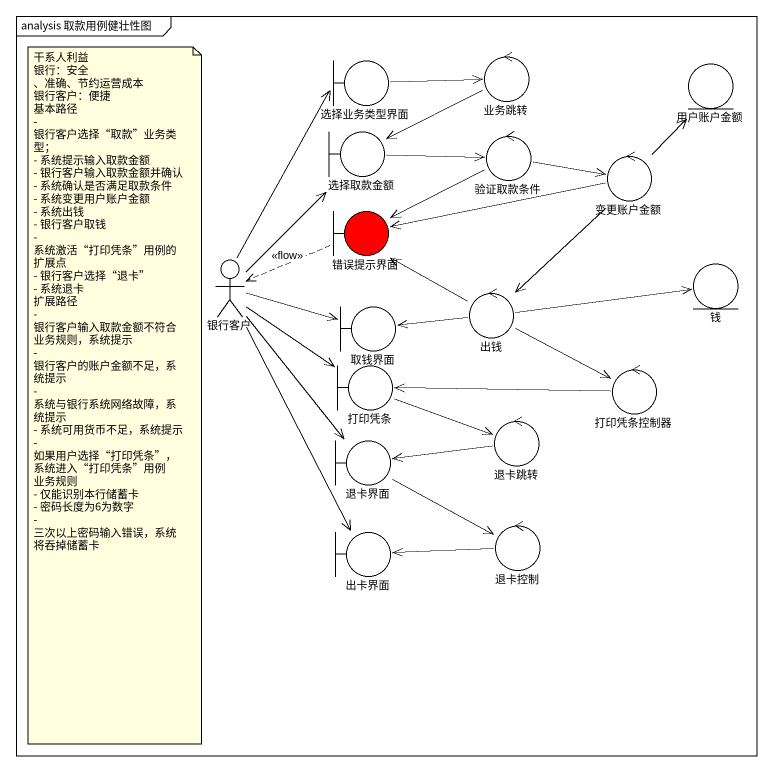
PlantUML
@startuml
mainframe analysis 取款用例健壮性图
control 业务跳转
boundary 选择业务类型界面
entity 用户账户金额
boundary 选择取款金额
control 验证取款条件
control 变更账户金额
boundary 错误提示界面 #FF0000
actor 银行客户
entity 钱
boundary 取钱界面
control 出钱
boundary 打印凭条
control 打印凭条控制器
control 退卡跳转
boundary 退卡界面
boundary 出卡界面
control 退卡控制
业务跳转 -left-> 选择取款金额
选择业务类型界面 -right-> 业务跳转
选择取款金额 -right-> 验证取款条件
验证取款条件 -right-> 变更账户金额
验证取款条件 -left-> 错误提示界面
变更账户金额 -up-> 用户账户金额
变更账户金额 -left-> 错误提示界面
变更账户金额 --> 出钱
错误提示界面 .left.> 银行客户 : <<flow>>
银行客户 -up-> 选择业务类型界面
银行客户 -up-> 选择取款金额
银行客户 -right-> 取钱界面
银行客户 --> 打印凭条
银行客户 --> 退卡界面
银行客户 --> 出卡界面
出钱 -up-> 错误提示界面
出钱 -right-> 钱
出钱 -left-> 取钱界面
出钱 -right-> 打印凭条控制器
打印凭条 -right-> 退卡跳转
打印凭条控制器 -left-> 打印凭条
退卡跳转 -left-> 退卡界面
退卡界面 -right-> 退卡控制
退卡控制 -left-> 出卡界面
note as N1
  干系人利益
  银行：安全 、准确、节约运营成本
  银行客户：便捷
  基本路径
  - 银行客户选择“取款”业务类型；
  - 系统提示输入取款金额
  - 银行客户输入取款金额并确认
  - 系统确认是否满足取款条件
  - 系统变更用户账户金额
  - 系统出钱
  - 银行客户取钱
  - 系统激活“打印凭条”用例的扩展点
  - 银行客户选择“退卡”
  - 系统退卡
  扩展路径
  - 银行客户输入取款金额不符合业务规则，系统提示
  - 银行客户的账户金额不足，系统提示
  - 系统与银行系统网络故障，系统提示
  - 系统可用货币不足，系统提示
  - 如果用户选择“打印凭条”，系统进入“打印凭条”用例
  业务规则
  - 仅能识别本行储蓄卡
  - 密码长度为6为数字
  - 三次以上密码输入错误，系统将吞掉储蓄卡
end note
@enduml
